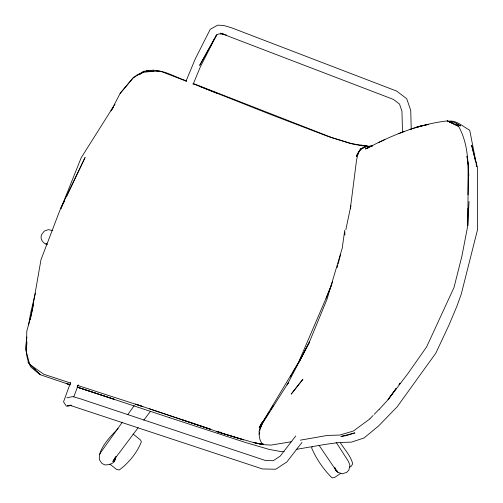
<?xml version="1.0" encoding="UTF-8"?>
<svg xmlns="http://www.w3.org/2000/svg" width="503" height="503" viewBox="0 0 503 503"><rect width="100%" height="100%" fill="white"/><g stroke="black" fill="none" stroke-linecap="round" stroke-linejoin="round"><path stroke-width="0.75" d="M467.941 208.255L467.821 225.52L461.855 256.36L453.989 287.534L426.645 346.863L408.008 373.427L388.027 399.678L396.251 388.316L388.071 399.709L379.187 409.404M468.041 194.919C468.199 171.875 470.23 147.14 458.535 126.234L447.381 120.877C418.817 124.203 391.837 135.169 366.618 148.574L372.478 145.348M122.348 422.187L100.801 452.354L99.368 455.033L99.343 459.623L101.939 463.426L104.725 464.86C108.082 465.055 111.697 464.313 114.131 461.836L115.319 459.063L115.369 458.051L113.823 461.785L115.319 459.063L115.281 457.68M469.041 201.47L467.821 225.52L468.255 165.097L467.513 159.872L468.306 165.122L468.802 175.956M26.904 341.833L26.414 351.213L26.785 331.244L31.658 313.111L30.224 319.82M26.885 337.041L25.477 348.46L29.602 364.273L43.78 374.257L70.766 383.116M28.627 324.957L30.507 313.576L35.392 293.23M259.68 432.662L259.397 434.177L259.07 431.172L260.963 425.865L288.332 382.733L287.119 384.889L309.641 341.707L299.052 362.091L309.018 342.977L327.126 298.933L342.21 248.237L344.731 230.33L344.92 235.02M260.535 428.128C266.131 414.202 259.869 427.537 259.705 431.109M345.85 229.701L350.855 205.809L350.34 208.676L356.589 159.803L358.4 152.818L359.444 150.755L364.556 146.945L372.648 145.87M33.462 304.78L31.626 313.124L40.995 259.686L60.938 207.576L85.089 157.489L66.434 196.88M220.647 432.417L220.503 432.806L224.816 434.146L253.99 442.69M114.602 459.773L114.124 461.716M259.347 432.605L258.988 434.102L259.994 439.779L262.226 444.231L263.019 444.602L270.998 445.098L291.866 441.64M338.104 263.981L340.588 254.436M337.117 267.571L337.727 265.446M99.55 454.498C102.631 444.18 110.792 436.151 118.104 428.587M220.358 432.662L216.328 431.335L220.32 432.699L220.54 432.046M327.686 136.307L270.966 114.602L199.276 86.214L217.592 93.508M73.815 396.804L78.336 384.864M292.199 373.603L298.367 362.738L326.063 298.304L332.665 281.554M70.546 382.601L63.541 401.859L66.346 406.16L71.621 405.374M185.953 81.297L195.327 58.757L210.26 29.262L217.742 25.15L223.665 25.477L231.254 27.671L396.685 91.087L406.726 98.72L410.737 110.39L411.228 129.051M116.036 456.699L114.175 461.182L115.319 459.063M193.152 84.271L200.269 67.05L216.768 34.569M326.063 298.304L331.804 284.553M64.768 200.395L60.769 208.839L81.165 157.791L113.32 106.806M186.626 81.266L161.243 71.558L153.692 71.168L142.971 72.35L133.66 77.267L120.154 93.344L111.044 110.912L113.54 106.976M214.787 37.97L199.672 65.377L216.749 34.984L218.912 33.877L223.162 34.135L226.564 35.128M215.548 36.6L216.303 35.229M290.275 376.999L291.426 374.961M298.367 362.738L262.321 422.727L269.401 411.624M115.646 456.73L112.829 461.414L138.13 427.745M270.645 409.662L273.142 405.739M340.814 473.266L334.545 477.567L332.037 477.85C323.536 469.55 316.224 458.786 311.59 447.852L312.602 446.324M114.175 105.517L115.03 104.222M127.831 414.535L134.232 405.613M143.783 420.206L150.372 411.41M295.733 435.95L280.209 456.12L273.204 460.717L265.244 460.434L80.681 398.898L72.702 396.597L66.798 397.823M301.995 442.389L286.886 461.924L275.789 469.23L262.484 468.966L69.728 405.242L71.715 405.255M133.66 77.267L120.154 93.344M379.136 409.291L374.213 414.353M134.433 77.456L136.483 75.305L144.21 71.294L142.066 72.646L144.028 71.187L153.692 71.168M263.038 443.772L261.736 444.382L253.336 442.407L262.164 444.394L254.732 442.841M369.887 418.785L373.125 415.459M262.403 444.4L262.994 443.916M369.9 418.898L353.345 431.046L339.739 435.064L327.459 435.422L300.329 440.156M349.585 467.243L351.465 465.954L352.71 463.728C350.717 455.888 344.725 449.751 340.537 443.005M139.997 74.369L142.971 72.35M384.914 139.551L378.602 142.475M368.372 147.618L365.354 148.982L367.523 148.284M398.546 133.672L404.217 131.465M363.411 147.876L359.985 149.19L364.147 147.14L367.517 146.304L368.114 146.574M365.461 147.09L367.517 146.304L359.526 145.392L349.906 143.374L328.654 136.64M421.822 125.561L410.033 129.384M144.688 71.432L153.214 70.118L161.941 71.633L158.879 71.476M296.223 449.393L324.756 444.47L339.393 442.451L351.333 442.15L364.009 438L378.614 425.94L397.251 406.701L435.875 353.062L448.865 325.303L456.881 306.302L461.226 294.242L477.454 229.997L477.523 167.945L471.625 145.229L475.266 160.457M447.651 121.412C455.875 119.299 462.93 126.687 469.714 130.189L476.85 166.575M71.684 405.343L67.528 405.833L71.445 405.556M284.151 451.285L281.259 451.6L269.237 449.437L245.074 442.363L169.385 417.635M368.668 146.348L372.358 145.989M148.133 70.81L146.631 70.835L148.165 70.91M156.402 70.665C166.965 71.388 176.452 77.789 186.506 80.826M360.991 145.166L368.932 146.392L352.075 143.713L332.364 137.797L193.712 83.668M451.883 122.38L449.701 121.757L454.53 122.342L460.647 125.932L456.171 123.732M52.758 230.556L48.282 229.645L44.245 231.11L41.567 234.656C39.731 238.975 42.862 242.974 46.748 244.659M224.124 34.33L220.396 33.167L393.365 99.393L399.508 104.064L401.947 111.201L402.519 132.207M77.192 385.285L142.896 406.6L135.584 404.148L220.32 432.693L218.321 431.932L219.189 432.253M70.376 384.908L40.051 374.653L30.909 367.152C27.652 361.921 26.665 355.917 26.099 349.723M77.066 387.103L114.225 399.307L77.299 387.121M69.911 384.682L66.22 383.462L69.904 384.688M46.062 243.704L47.395 244.15M169.763 417.754L77.267 387.134M182.004 419.672L210.914 429.348L149.498 408.801M216.334 431.335L220.32 432.693M334.451 467.293L335.74 469.94L337.871 472.311L342.203 473.801L346.611 472.436L348.837 470.116L349.969 465.42L348.416 461.358L336.155 442.25M192.919 83.705L200.32 86.635M133.081 434.032L140.331 439.823L141.387 441.753C137.042 452.807 128.799 462.949 119.255 469.959L116.589 469.488L109.924 464.118M337.186 471.324L335.042 468.884M337.217 471.311L335.74 469.94L335.029 468.236M34.21 368.642L36.166 370.755L30.211 364.826L27.973 361.89L30.092 364.191M337.871 472.311L335.809 470.009L319.122 445.4M46.125 243.722L46.924 244.709M334.973 468.211L335.809 470.009L334.948 467.985M334.96 468.004L335.338 469.299M476.178 164.267L476.725 166.55M357.275 153.981L356.344 156.521L360.456 149.391L357.275 153.981M260.523 425.085L259.196 427.984L261.956 422.602L260.523 425.085M302.831 379.363L291.256 394.038L302.831 379.363M399.923 383.28L399.011 384.544L399.91 383.267M354.785 432.92L346.693 435.535L340.933 436.472L354.785 432.92M423.595 125.398L416.49 127.297L428.619 124.354L423.595 125.398M243.496 439.848L220.54 432.737L243.496 439.848M357.778 154.119L357.778 154.119M448.487 121.386L447.381 120.877L458.535 126.234L448.487 121.386M263.019 444.602L262.182 443.872L263.019 444.602M40.051 374.653L36.512 371.151L40.051 374.653M467.325 158.388L466.998 156.144L467.306 158.382"/></g></svg>
